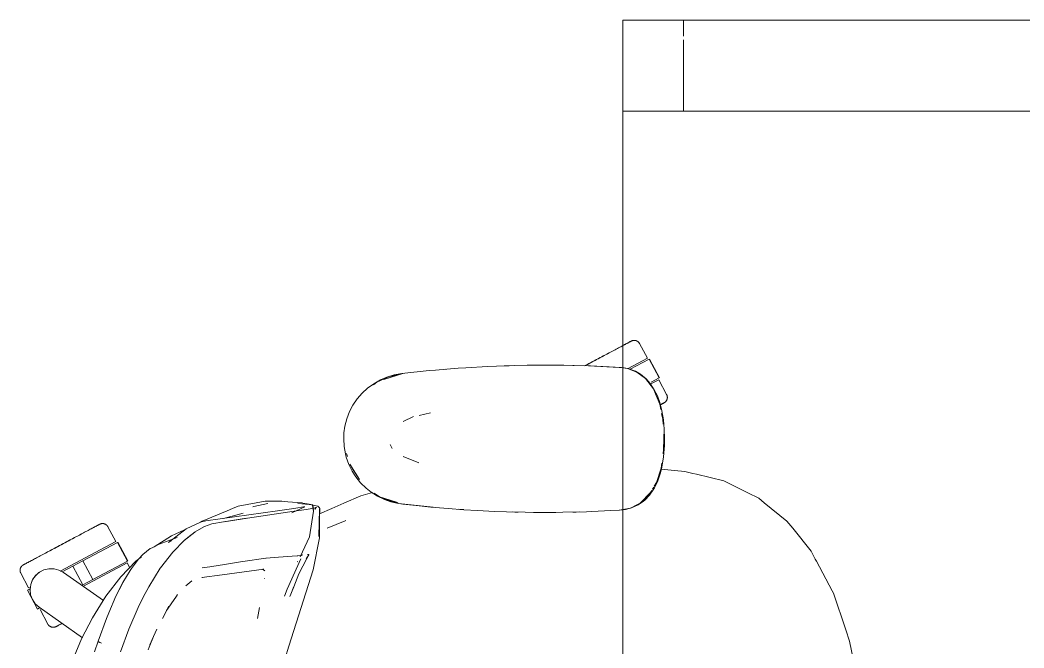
# Model space of a CAD drawing. Header units: millimetres. Extents: x 155927 to 317870, y -36033 to 97293.
# Drawn here: x 177042 to 177703, y 10572 to 10985 of the extents above; entities that cross this region are included whole.
import ezdxf

# ---------------------------------------------------------------- set-up
doc = ezdxf.new("R2010")
doc.units = ezdxf.units.MM
doc.header["$MEASUREMENT"] = 0
doc.layers.add('G-IMPT', color=8, linetype='CONTINUOUS', lineweight=9)
doc.layers.add('I-FURN', color=8, linetype='CONTINUOUS', lineweight=9)

msp = doc.modelspace()

# ---------------------------------------------------------------- linework, layer by layer
at = {"layer": 'G-IMPT'}
for p, q in [((177335.64, 10755.95), (177349.78, 10756.76)), ((177355.8, 10757.01), (177349.78, 10756.76)), ((177355.8, 10757.01), (177367.56, 10757.4)), ((177360.69, 10757.15), (177362.62, 10757.26)), ((177362.62, 10757.26), (177364.12, 10757.28)), ((177375.98, 10757.57), (177367.56, 10757.4)), ((177375.98, 10757.57), (177386.78, 10757.65)), ((177375.98, 10757.57), (177396.17, 10757.61)), ((177375.98, 10757.57), (177406, 10757.45)), ((177406, 10757.45), (177386.78, 10757.65)), ((177396.17, 10757.61), (177406, 10757.45)), ((177396.17, 10757.61), (177417.56, 10757.11)), ((177396.17, 10757.61), (177416.35, 10757.15)), ((177396.17, 10757.57), (177398.2, 10757.59)), ((177398.2, 10757.59), (177400.11, 10757.52)), ((177406, 10757.45), (177417.56, 10757.11)), ((177417.56, 10757.11), (177416.35, 10757.15)), ((177416.35, 10757.15), (177438.14, 10756.06)), ((177416.35, 10757.15), (177436.53, 10756.17)), ((177417.56, 10757.11), (177438.14, 10756.06)), ((177438.14, 10756.06), (177436.53, 10756.17)), ((177284.98, 10750.08), (177276.92, 10746.34)), ((177279.3, 10747.95), (177283.53, 10749.76)), ((177293.95, 10752.12), (177281.49, 10748.29)), ((177281.49, 10748.29), (177290.64, 10751.21)), ((177283.53, 10749.76), (177288.4, 10751.23)), ((177284.98, 10750.08), (177293.39, 10751.99)), ((177293.44, 10752.12), (177288.4, 10751.23)), ((177293.95, 10752.12), (177290.64, 10751.21)), ((177311.37, 10754.03), (177293.44, 10752.12)), ((177315.5, 10754.37), (177311.37, 10754.03)), ((177330.55, 10755.62), (177315.5, 10754.37)), ((177322.37, 10754.97), (177320.69, 10754.8)), ((177330.55, 10755.62), (177335.64, 10755.95)), ((177438.14, 10756.06), (177439.78, 10755.81)), ((177442, 10755.34), (177438.83, 10755.82)), ((177442.18, 10755.36), (177439.78, 10755.81)), ((177442, 10755.34), (177448.2, 10752.93)), ((177442.18, 10755.36), (177443.52, 10754.99)), ((177447.17, 10753.6), (177443.52, 10754.99)), ((177447.17, 10753.6), (177450.6, 10751.64)), ((177448.2, 10752.93), (177453.82, 10748.76)), ((177450.6, 10751.64), (177454.34, 10748.57)), ((177270.77, 10742.44), (177274.85, 10745.44)), ((177274.81, 10744.75), (177276.92, 10746.34)), ((177279.3, 10747.95), (177274.85, 10745.44)), ((177453.82, 10748.76), (177459.04, 10741.97)), ((177457.01, 10745.53), (177454.34, 10748.57)), ((177459.66, 10741.48), (177457.01, 10745.53)), ((177264.01, 10735.44), (177267.33, 10739.28)), ((177270.77, 10742.44), (177267.33, 10739.28)), ((177459.04, 10741.97), (177460.88, 10737.58)), ((177459.66, 10741.48), (177461.65, 10737.41)), ((177463.21, 10731.96), (177460.88, 10737.58)), ((177463.23, 10733.07), (177461.65, 10737.41)), ((177261.18, 10731.27), (177258.99, 10727.11)), ((177261.18, 10731.27), (177264.01, 10735.44)), ((177463.21, 10731.96), (177463.91, 10728.49)), ((177463.23, 10733.07), (177464.66, 10727.59)), ((177258.99, 10727.11), (177257.16, 10722.4)), ((177294.32, 10720.55), (177301.11, 10723.82)), ((177312.16, 10726.15), (177304.72, 10724.58)), ((177464.48, 10725.75), (177465.25, 10722)), ((177465.66, 10721.66), (177464.66, 10727.59)), ((177255.9, 10717.53), (177255.25, 10713.02)), ((177255.9, 10717.53), (177257.16, 10722.4)), ((177465.25, 10722), (177465.44, 10718.79)), ((177465.66, 10721.66), (177466.23, 10715.51)), ((177255.08, 10709.17), (177255.25, 10713.02)), ((177465.84, 10712.28), (177466.03, 10709.17)), ((177466.41, 10709.17), (177466.23, 10715.51)), ((177255.08, 10709.17), (177255.37, 10704.13)), ((177255.37, 10704.13), (177256.25, 10699.18)), ((177285.69, 10705.34), (177286.71, 10703.12)), ((177466.32, 10704.66), (177465.74, 10697.35)), ((177465.8, 10702.01), (177466.03, 10709.17)), ((177466.32, 10704.66), (177466.41, 10709.17)), ((177256.25, 10699.18), (177256.82, 10697.05)), ((177258.53, 10692.28), (177256.82, 10697.05)), ((177257.62, 10697.49), (177257, 10699.52)), ((177286.71, 10703.12), (177287, 10702.67)), ((177304.66, 10693.45), (177294.23, 10697.6)), ((177464.62, 10690.59), (177465.74, 10697.35)), ((177465.8, 10702.01), (177465.41, 10699.22)), ((177258.53, 10692.28), (177260.77, 10687.77)), ((177259.17, 10692.38), (177261.33, 10688.7)), ((177259.17, 10692.38), (177265.5, 10682.43)), ((177463.65, 10686.66), (177464.62, 10690.59)), ((177464.54, 10693.04), (177464.07, 10689.75)), ((177260.77, 10687.77), (177263.03, 10684.22)), ((177261.33, 10688.7), (177265.5, 10682.43)), ((177266.22, 10680.25), (177263.03, 10684.22)), ((177464.07, 10689.75), (177461.04, 10680.35)), ((177463.65, 10686.66), (177461.91, 10681.57)), ((177463.94, 10689.13), (177479.82, 10687.68)), ((177479.82, 10687.68), (177485.11, 10686.38)), ((177487.48, 10685.8), (177485.11, 10686.38)), ((177505.42, 10681.4), (177487.48, 10685.8)), ((177266.22, 10680.25), (177269.83, 10676.7)), ((177459.3, 10677.43), (177458.44, 10675.99)), ((177459.7, 10676.94), (177458.9, 10675.56)), ((177461.04, 10680.35), (177459.58, 10677.9)), ((177461.91, 10681.57), (177459.7, 10676.94)), ((177509.79, 10679.25), (177505.42, 10681.4)), ((177509.79, 10679.25), (177521.25, 10673.61)), ((177266.3, 10671.63), (177255.18, 10666.78)), ((177266.3, 10671.63), (177274.12, 10673.89)), ((177269.83, 10676.7), (177273.14, 10674.08)), ((177277.46, 10671.35), (177273.14, 10674.08)), ((177278.78, 10670.95), (177275.21, 10673.38)), ((177277.46, 10671.35), (177282.04, 10669.16)), ((177278.78, 10670.95), (177281.49, 10670.05)), ((177278.78, 10670.95), (177290.64, 10667.14)), ((177288.01, 10667.35), (177279.82, 10670.55)), ((177457.28, 10674.14), (177450.37, 10666.75)), ((177456.08, 10672.05), (177450.37, 10666.75)), ((177455.86, 10672.52), (177452.78, 10668.98)), ((177453.59, 10669.06), (177456.45, 10672.11)), ((177457.28, 10674.14), (177456, 10672.67)), ((177457.97, 10675.21), (177456.08, 10672.05)), ((177456.45, 10672.11), (177458.9, 10675.56)), ((177528.42, 10670.08), (177521.25, 10673.61)), ((177185.62, 10664.81), (177181.76, 10663.21)), ((177203.31, 10668.05), (177185.62, 10664.81)), ((177195.87, 10664.59), (177195.3, 10664.44)), ((177205.18, 10666.64), (177195.87, 10664.59)), ((177203.31, 10668.05), (177210.28, 10668.07)), ((177214.45, 10668.07), (177210.28, 10668.07)), ((177218.41, 10667.73), (177214.45, 10668.07)), ((177218.41, 10667.73), (177227.73, 10666.93)), ((177221.01, 10660.49), (177229.44, 10664.49)), ((177228.57, 10664.35), (177223.55, 10663.52)), ((177227.56, 10666.41), (177224.97, 10666.62)), ((177227.56, 10666.41), (177232.25, 10665.89)), ((177227.73, 10666.93), (177228.2, 10666.89)), ((177232.45, 10666.08), (177228.2, 10666.89)), ((177229.44, 10664.49), (177228.57, 10664.35)), ((177236.68, 10663.69), (177230.41, 10662.59)), ((177232.86, 10665.82), (177232.25, 10665.89)), ((177232.45, 10666.08), (177234.77, 10665.63)), ((177232.86, 10665.82), (177236.14, 10665.28)), ((177234.54, 10665.22), (177235.16, 10661.68)), ((177234.54, 10665.22), (177235.22, 10661.64)), ((177235.16, 10661.68), (177234.77, 10665.63)), ((177236.06, 10663.52), (177237.15, 10664.08)), ((177236.06, 10663.52), (177236.68, 10663.69)), ((177236.14, 10665.28), (177238, 10664.73)), ((177236.33, 10663.15), (177236.65, 10663.69)), ((177236.65, 10663.69), (177237.15, 10664.08)), ((177238.54, 10664.41), (177238, 10664.73)), ((177238.54, 10664.41), (177238.92, 10663.92)), ((177239.31, 10663.34), (177238.92, 10663.92)), ((177255.18, 10666.78), (177247.34, 10663.36)), ((177281.49, 10670.05), (177290.64, 10667.14)), ((177282.04, 10669.16), (177286.18, 10667.71)), ((177291.14, 10666.55), (177286.18, 10667.71)), ((177291.06, 10666.77), (177288.01, 10667.35)), ((177291.14, 10666.55), (177314.09, 10664.1)), ((177291.14, 10666.55), (177293.95, 10666.22)), ((177291.14, 10666.55), (177312.57, 10664.2)), ((177295.47, 10666.08), (177293.95, 10666.22)), ((177314.09, 10664.1), (177293.95, 10666.22)), ((177312.57, 10664.2), (177323.97, 10663.22)), ((177443.88, 10663.54), (177438.83, 10662.6)), ((177440.76, 10662.67), (177444.72, 10663.74)), ((177448.13, 10665.64), (177443.88, 10663.54)), ((177449.04, 10665.72), (177444.72, 10663.74)), ((177448.14, 10665.64), (177450.37, 10666.75)), ((177449.04, 10665.72), (177452.26, 10667.93)), ((177450.37, 10666.75), (177452.78, 10668.98)), ((177453.59, 10669.06), (177452.26, 10667.93)), ((177532.07, 10667.11), (177528.42, 10670.08)), ((177532.07, 10667.11), (177547.02, 10654.94)), ((177161.94, 10655.03), (177178.39, 10661.82)), ((177211.59, 10661.86), (177164.37, 10655.19)), ((177188.8, 10660.31), (177175.85, 10656.81)), ((177188.8, 10660.31), (177176.91, 10656.96)), ((177178.39, 10661.82), (177181.76, 10663.21)), ((177191.68, 10656.92), (177222.56, 10661.47)), ((177211.59, 10661.86), (177222.25, 10663.3)), ((177223.55, 10663.52), (177222.25, 10663.3)), ((177222.56, 10661.47), (177230.41, 10662.59)), ((177232.51, 10644.59), (177235.22, 10661.64)), ((177236.33, 10663.15), (177236.25, 10662.65)), ((177238.7, 10644.78), (177239.28, 10663.22)), ((177238.7, 10644.78), (177239.18, 10662.76)), ((177239.31, 10663.34), (177239.12, 10662.48)), ((177239.12, 10662.48), (177239.14, 10662.59)), ((177239.14, 10643.89), (177239.18, 10662.76)), ((177239.18, 10662.76), (177239.14, 10662.59)), ((177247.34, 10663.36), (177239.17, 10659.79)), ((177239.28, 10663.22), (177239.18, 10662.76)), ((177334.26, 10662.49), (177323.97, 10663.22)), ((177332.22, 10662.62), (177330.8, 10662.76)), ((177332.22, 10662.62), (177334.12, 10662.53)), ((177334.26, 10662.49), (177343.13, 10661.93)), ((177354.44, 10661.39), (177343.13, 10661.93)), ((177354.44, 10661.39), (177362.31, 10661.09)), ((177374.62, 10660.8), (177362.31, 10661.09)), ((177366.19, 10661.01), (177367.84, 10660.93)), ((177367.84, 10660.93), (177369.92, 10660.93)), ((177374.62, 10660.8), (177380.09, 10660.73)), ((177394.81, 10660.72), (177380.09, 10660.73)), ((177399.32, 10660.77), (177394.81, 10660.72)), ((177399.32, 10660.77), (177414.99, 10661.15)), ((177406.04, 10660.95), (177408.26, 10660.95)), ((177410.54, 10661.05), (177408.26, 10660.95)), ((177414.99, 10661.15), (177418.53, 10661.27)), ((177431.09, 10661.89), (177418.53, 10661.27)), ((177431.09, 10661.89), (177436.76, 10662.17)), ((177438.83, 10662.6), (177436.53, 10662.17)), ((177436.76, 10662.17), (177438.83, 10662.43)), ((177438.83, 10662.43), (177440.76, 10662.67)), ((177151.44, 10649.91), (177158.02, 10652.97)), ((177157.2, 10647.97), (177163.03, 10651.26)), ((177158.02, 10652.97), (177161.38, 10654.54)), ((177160.77, 10654.26), (177161.94, 10655.03)), ((177164.37, 10655.19), (177161.38, 10654.54)), ((177163.45, 10651.47), (177163.03, 10651.26)), ((177163.45, 10651.47), (177168.24, 10653.22)), ((177168.24, 10653.22), (177175.91, 10654.53)), ((177191.08, 10656.82), (177175.91, 10654.53)), ((177191.68, 10656.92), (177176.49, 10654.59)), ((177191.08, 10656.82), (177176.49, 10654.59)), ((177244.28, 10650.33), (177256.14, 10655.25)), ((177256.4, 10655.35), (177256.14, 10655.25)), ((177547.02, 10654.94), (177550.78, 10650.27)), ((177130.23, 10638.16), (177141.68, 10645.28)), ((177145.45, 10644.23), (177133.54, 10639.72)), ((177139.79, 10640.99), (177151.44, 10649.91)), ((177141.68, 10645.28), (177150.31, 10649.26)), ((177156.97, 10647.64), (177150.02, 10642.25)), ((177150.02, 10642.25), (177153.59, 10645.05)), ((177150.23, 10642.55), (177157.2, 10647.97)), ((177156.97, 10647.64), (177153.59, 10645.05)), ((177232.51, 10644.59), (177226.54, 10631.47)), ((177234.94, 10622.94), (177239.14, 10643.89)), ((177562.99, 10635.14), (177550.78, 10650.27)), ((177128.88, 10637.47), (177127.74, 10636.86)), ((177128.88, 10637.47), (177131.31, 10638.64)), ((177130.23, 10638.16), (177129.47, 10637.66)), ((177131.31, 10638.64), (177133.54, 10639.72)), ((177139.79, 10640.99), (177141.74, 10642.11)), ((177150.23, 10642.55), (177142.5, 10634.65)), ((177121.89, 10631.47), (177118.31, 10628.55)), ((177119.98, 10629.97), (177122.88, 10632.99)), ((177127.74, 10636.86), (177122.88, 10632.99)), ((177142.5, 10634.65), (177134.47, 10624.21)), ((177203.92, 10630.61), (177188.71, 10628.4)), ((177203.92, 10630.61), (177204, 10630.62)), ((177204, 10630.62), (177212.25, 10631.24)), ((177221.09, 10631.87), (177212.25, 10631.24)), ((177221.09, 10631.87), (177224.5, 10632.12)), ((177224.87, 10632.17), (177224.5, 10632.12)), ((177224.87, 10632.17), (177227.33, 10632.45)), ((177227.33, 10632.45), (177227.39, 10632.47)), ((177228.17, 10632.75), (177227.39, 10632.47)), ((177232.15, 10632.79), (177230.31, 10630.08)), ((177232.15, 10632.79), (177230.8, 10630.33)), ((177231.27, 10633.08), (177231.43, 10633.06)), ((177231.43, 10633.06), (177232.12, 10632.91)), ((177232.12, 10632.91), (177232.15, 10632.79)), ((177232.15, 10632.79), (177232.18, 10632.62)), ((177562.99, 10635.14), (177565.7, 10630.01)), ((177118.31, 10628.55), (177108.35, 10618.25)), ((177119.98, 10629.97), (177115.27, 10623.84)), ((177130.42, 10617.86), (177134.31, 10623.96)), ((177134.47, 10624.21), (177134.31, 10623.96)), ((177166.89, 10624.96), (177161.81, 10624.22)), ((177166.89, 10624.96), (177173.72, 10626.03)), ((177173.72, 10626.03), (177175.38, 10626.29)), ((177187.16, 10628.15), (177175.38, 10626.29)), ((177188.71, 10628.4), (177187.16, 10628.15)), ((177217.97, 10610.12), (177226.89, 10630.27)), ((177224.51, 10628.1), (177224.95, 10628.37)), ((177225.52, 10620.22), (177230.8, 10630.33)), ((177566.42, 10628.63), (177565.7, 10630.01)), ((177566.42, 10628.63), (177576.72, 10609.12)), ((177098.55, 10605.65), (177108.35, 10618.25)), ((177109.67, 10614.55), (177114.4, 10622.55)), ((177115.27, 10623.84), (177114.4, 10622.55)), ((177130.42, 10617.86), (177126.66, 10611.63)), ((177175.08, 10619.61), (177161.72, 10617.83)), ((177161.72, 10617.83), (177162.19, 10617.97)), ((177175.08, 10619.61), (177202.41, 10623.35)), ((177203.26, 10622.23), (177201.7, 10623.47)), ((177201.91, 10623.44), (177202.15, 10623.39)), ((177202.41, 10623.35), (177202.15, 10623.39)), ((177202.91, 10617.28), (177202.87, 10616.93)), ((177218.95, 10572.7), (177234.94, 10622.94)), ((177225.52, 10620.22), (177222.26, 10611.75)), ((177105.14, 10605.5), (177109.67, 10614.55)), ((177105.14, 10605.5), (177109.36, 10613.95)), ((177105.36, 10605.94), (177109.67, 10614.55)), ((177109.67, 10614.55), (177109.36, 10613.95)), ((177123.09, 10604.84), (177126.66, 10611.63)), ((177151.22, 10612.33), (177155.13, 10615.67)), ((177220.25, 10606.85), (177222.27, 10611.96)), ((177222.26, 10611.75), (177220.25, 10606.85)), ((177222.27, 10611.96), (177220.87, 10608.42)), ((177098.55, 10605.65), (177089.57, 10591.36)), ((177105.14, 10605.5), (177100.37, 10594.54)), ((177105.36, 10605.94), (177105.14, 10605.5)), ((177123.09, 10604.84), (177119.7, 10598.11)), ((177141.45, 10600.56), (177144.95, 10605.7)), ((177144.95, 10605.7), (177145.7, 10606.8)), ((177216.22, 10605.53), (177217.97, 10610.12)), ((177220.25, 10606.85), (177219.69, 10605.44)), ((177576.72, 10609.12), (177577.6, 10607.46)), ((177585.75, 10583.38), (177577.6, 10607.46)), ((177113.52, 10583.89), (177119.7, 10598.11)), ((177135.77, 10590.8), (177140.01, 10599)), ((177138.5, 10596.23), (177141.06, 10599.99)), ((177138.5, 10596.23), (177140.01, 10599)), ((177141.06, 10599.99), (177141.45, 10600.56)), ((177198.23, 10590.81), (177199.64, 10598.06)), ((177089.57, 10591.36), (177082.48, 10577.58)), ((177098.89, 10590.86), (177093.32, 10575.9)), ((177100.37, 10594.54), (177098.89, 10590.86)), ((177113.52, 10583.89), (177108.06, 10569.01)), ((177129.75, 10579.01), (177127.03, 10571.93)), ((177129.75, 10579.01), (177127.44, 10573.56)), ((177131.95, 10583.86), (177129.75, 10579.01)), ((177585.75, 10583.38), (177588.26, 10575.94)), ((177074.96, 10559.61), (177082.48, 10577.58)), ((177093.36, 10575.9), (177090.95, 10568.96)), ((177093.32, 10575.9), (177093.35, 10575.76)), ((177093.35, 10575.76), (177093.36, 10575.9)), ((177093.35, 10575.76), (177093.76, 10575.5)), ((177093.35, 10575.76), (177093.37, 10575.72)), ((177093.76, 10575.5), (177093.37, 10575.72)), ((177094.59, 10575.11), (177093.76, 10575.5)), ((177093.94, 10575.39), (177093.76, 10575.5)), ((177094.59, 10575.11), (177093.94, 10575.39)), ((177094.59, 10575.11), (177095.64, 10574.69)), ((177094.59, 10575.11), (177095.05, 10574.91)), ((177095.64, 10574.69), (177095.05, 10574.91)), ((177126.36, 10570.2), (177127.03, 10571.93)), ((177218.95, 10572.7), (177209.77, 10542.72)), ((177591.13, 10562.12), (177588.26, 10575.94))]:
    msp.add_line(p, q, dxfattribs=at)
at = {"layer": 'I-FURN'}
for p, q in [((177438.83, 10984.71), (178238.83, 10984.71)), ((177478.83, 10984.71), (177438.83, 10984.71)), ((177438.83, 10984.71), (177438.83, 10924.71)), ((177438.83, 10924.71), (177438.83, 10984.71)), ((178238.83, 10984.71), (177438.83, 10984.71)), ((177438.83, 10984.71), (177438.83, 9384.71)), ((177438.83, 9384.71), (177438.83, 10984.71)), ((177438.83, 10984.71), (178238.83, 10984.71)), ((178198.83, 10984.71), (177478.83, 10984.71)), ((177478.83, 10984.71), (177478.83, 10974.13)), ((177478.83, 10984.71), (177478.83, 10974.13)), ((177478.83, 10971.81), (177478.83, 10924.71)), ((177478.83, 10971.81), (177478.83, 10924.71)), ((177438.83, 10924.71), (177478.83, 10924.71)), ((177873.83, 10924.71), (177438.83, 10924.71)), ((177478.83, 10924.71), (178198.83, 10924.71)), ((177436.89, 10769.42), (177436.16, 10769.02)), ((177437.6, 10769.79), (177436.89, 10769.42)), ((177438.28, 10770.15), (177437.6, 10769.79)), ((177438.93, 10770.5), (177438.28, 10770.15)), ((177439.54, 10770.82), (177438.93, 10770.5)), ((177440.13, 10771.13), (177439.54, 10770.82)), ((177439.81, 10770.97), (177440.38, 10771.27)), ((177440.68, 10771.43), (177440.13, 10771.13)), ((177440.38, 10771.27), (177440.92, 10771.56)), ((177441.19, 10771.7), (177440.68, 10771.43)), ((177440.92, 10771.56), (177441.42, 10771.82)), ((177441.68, 10771.96), (177441.19, 10771.7)), ((177441.42, 10771.82), (177441.89, 10772.07)), ((177442.12, 10772.2), (177441.68, 10771.96)), ((177441.89, 10772.07), (177442.32, 10772.3)), ((177442.53, 10772.41), (177442.12, 10772.2)), ((177442.32, 10772.3), (177442.71, 10772.51)), ((177442.91, 10772.61), (177442.53, 10772.41)), ((177442.71, 10772.51), (177443.06, 10772.7)), ((177443.24, 10772.79), (177442.91, 10772.61)), ((177443.06, 10772.7), (177443.38, 10772.87)), ((177443.54, 10772.95), (177443.24, 10772.79)), ((177443.38, 10772.87), (177443.66, 10773.01)), ((177443.8, 10773.09), (177443.54, 10772.95)), ((177443.66, 10773.01), (177443.9, 10773.14)), ((177444.02, 10773.2), (177443.8, 10773.09)), ((177443.9, 10773.14), (177444.1, 10773.25)), ((177444.2, 10773.3), (177444.02, 10773.2)), ((177444.1, 10773.25), (177444.26, 10773.34)), ((177444.34, 10773.37), (177444.2, 10773.3)), ((177444.26, 10773.34), (177444.39, 10773.4)), ((177444.44, 10773.43), (177444.34, 10773.37)), ((177444.39, 10773.4), (177444.47, 10773.44)), ((177444.5, 10773.46), (177444.44, 10773.43)), ((177444.47, 10773.44), (177444.51, 10773.47)), ((177444.52, 10773.47), (177444.5, 10773.46)), ((177444.51, 10773.47), (177444.52, 10773.47)), ((177444.52, 10773.47), (177444.66, 10773.54)), ((177444.66, 10773.54), (177444.81, 10773.61)), ((177444.81, 10773.61), (177444.96, 10773.67)), ((177444.96, 10773.67), (177445.11, 10773.72)), ((177445.11, 10773.72), (177445.26, 10773.77)), ((177445.26, 10773.77), (177445.42, 10773.82)), ((177445.42, 10773.82), (177445.57, 10773.85)), ((177445.57, 10773.85), (177445.73, 10773.88)), ((177445.73, 10773.88), (177445.89, 10773.91)), ((177445.89, 10773.91), (177446.05, 10773.92)), ((177446.05, 10773.92), (177446.21, 10773.94)), ((177446.21, 10773.94), (177446.37, 10773.94)), ((177446.37, 10773.94), (177446.53, 10773.94)), ((177446.53, 10773.94), (177446.7, 10773.93)), ((177446.7, 10773.93), (177446.86, 10773.92)), ((177446.86, 10773.92), (177447.02, 10773.89)), ((177447.02, 10773.89), (177447.17, 10773.87)), ((177447.17, 10773.87), (177447.33, 10773.83)), ((177447.33, 10773.83), (177447.49, 10773.79)), ((177447.49, 10773.79), (177447.64, 10773.75)), ((177447.64, 10773.75), (177447.8, 10773.69)), ((177447.8, 10773.69), (177447.95, 10773.64)), ((177447.95, 10773.64), (177448.09, 10773.57)), ((177448.09, 10773.57), (177448.24, 10773.5)), ((177448.24, 10773.5), (177448.38, 10773.43)), ((177448.38, 10773.43), (177448.52, 10773.34)), ((177448.52, 10773.34), (177448.66, 10773.26)), ((177448.66, 10773.26), (177448.79, 10773.16)), ((177448.79, 10773.16), (177448.92, 10773.07)), ((177448.92, 10773.07), (177449.04, 10772.96)), ((177449.04, 10772.96), (177449.16, 10772.86)), ((177449.16, 10772.86), (177449.28, 10772.74)), ((177449.28, 10772.74), (177449.39, 10772.63)), ((177449.39, 10772.63), (177449.49, 10772.51)), ((177449.49, 10772.51), (177449.59, 10772.38)), ((177449.59, 10772.38), (177449.69, 10772.25)), ((177449.69, 10772.25), (177449.78, 10772.12)), ((177449.78, 10772.12), (177449.87, 10771.98)), ((177449.87, 10771.98), (177449.95, 10771.84)), ((177449.95, 10771.84), (177449.97, 10771.8)), ((177455.12, 10762.12), (177449.97, 10771.8)), ((177424.64, 10762.9), (177423.65, 10762.37)), ((177424.11, 10762.62), (177425.09, 10763.14)), ((177425.62, 10763.42), (177424.64, 10762.9)), ((177425.09, 10763.14), (177426.06, 10763.66)), ((177426.59, 10763.94), (177425.62, 10763.42)), ((177426.06, 10763.66), (177427.03, 10764.17)), ((177427.54, 10764.44), (177426.59, 10763.94)), ((177427.03, 10764.17), (177427.98, 10764.68)), ((177428.49, 10764.95), (177427.54, 10764.44)), ((177427.98, 10764.68), (177428.92, 10765.17)), ((177429.42, 10765.44), (177428.49, 10764.95)), ((177428.92, 10765.17), (177429.84, 10765.67)), ((177430.33, 10765.93), (177429.42, 10765.44)), ((177429.84, 10765.67), (177430.75, 10766.15)), ((177431.23, 10766.4), (177430.33, 10765.93)), ((177430.75, 10766.15), (177431.63, 10766.62)), ((177432.1, 10766.87), (177431.23, 10766.4)), ((177431.63, 10766.62), (177432.5, 10767.08)), ((177432.96, 10767.32), (177432.1, 10766.87)), ((177432.5, 10767.08), (177433.35, 10767.53)), ((177433.8, 10767.77), (177432.96, 10767.32)), ((177434.61, 10768.2), (177433.8, 10767.77)), ((177435.4, 10768.62), (177434.61, 10768.2)), ((177436.16, 10769.02), (177435.4, 10768.62)), ((177414.65, 10757.59), (177413.67, 10757.07)), ((177414.12, 10757.31), (177415.11, 10757.83)), ((177415.64, 10758.12), (177414.65, 10757.59)), ((177415.11, 10757.83), (177416.1, 10758.36)), ((177416.64, 10758.65), (177415.64, 10758.12)), ((177416.1, 10758.36), (177417.1, 10758.89)), ((177417.64, 10759.18), (177416.64, 10758.65)), ((177417.1, 10758.89), (177418.1, 10759.42)), ((177418.65, 10759.71), (177417.64, 10759.18)), ((177418.1, 10759.42), (177419.11, 10759.96)), ((177419.65, 10760.25), (177418.65, 10759.71)), ((177419.11, 10759.96), (177420.11, 10760.49)), ((177420.66, 10760.78), (177419.65, 10760.25)), ((177420.11, 10760.49), (177421.12, 10761.03)), ((177421.66, 10761.31), (177420.66, 10760.78)), ((177421.12, 10761.03), (177422.12, 10761.56)), ((177422.66, 10761.85), (177421.66, 10761.31)), ((177422.12, 10761.56), (177423.12, 10762.09)), ((177423.65, 10762.37), (177422.66, 10761.85)), ((177423.12, 10762.09), (177424.11, 10762.62)), ((177455.12, 10762.12), (177442.45, 10755.38)), ((177443.73, 10754.93), (177456.24, 10761.58)), ((177456.24, 10761.58), (177462.81, 10749.22)), ((177462.98, 10749.31), (177456.41, 10761.67)), ((177462.63, 10747.99), (177457.44, 10745.23)), ((177462.81, 10749.22), (177457.52, 10746.41)), ((177467.78, 10738.3), (177462.63, 10747.99)), ((177467.78, 10738.3), (177467.85, 10738.16)), ((177467.85, 10738.16), (177467.92, 10738.01)), ((177467.92, 10738.01), (177467.98, 10737.86)), ((177467.98, 10737.86), (177468.03, 10737.71)), ((177468.03, 10737.71), (177468.08, 10737.56)), ((177468.08, 10737.56), (177468.13, 10737.4)), ((177468.13, 10737.4), (177468.16, 10737.25)), ((177468.16, 10737.25), (177468.19, 10737.09)), ((177468.19, 10737.09), (177468.22, 10736.93)), ((177468.22, 10736.93), (177468.23, 10736.77)), ((177468.23, 10736.77), (177468.25, 10736.61)), ((177468.25, 10736.29), (177468.24, 10736.12)), ((177468.25, 10736.61), (177468.25, 10736.45)), ((177468.25, 10736.45), (177468.25, 10736.29)), ((177463.48, 10731.45), (177463.91, 10731.68)), ((177464.13, 10731.8), (177463.72, 10731.58)), ((177463.91, 10731.68), (177464.3, 10731.89)), ((177464.5, 10732), (177464.13, 10731.8)), ((177464.3, 10731.89), (177464.66, 10732.08)), ((177464.84, 10732.17), (177464.5, 10732)), ((177464.66, 10732.08), (177464.98, 10732.25)), ((177465.13, 10732.33), (177464.84, 10732.17)), ((177464.98, 10732.25), (177465.26, 10732.4)), ((177465.39, 10732.47), (177465.13, 10732.33)), ((177465.26, 10732.4), (177465.5, 10732.53)), ((177465.61, 10732.59), (177465.39, 10732.47)), ((177465.5, 10732.53), (177465.7, 10732.63)), ((177465.79, 10732.68), (177465.61, 10732.59)), ((177465.7, 10732.63), (177465.86, 10732.72)), ((177465.93, 10732.76), (177465.79, 10732.68)), ((177465.86, 10732.72), (177465.98, 10732.78)), ((177466.03, 10732.81), (177465.93, 10732.76)), ((177465.98, 10732.78), (177466.06, 10732.83)), ((177466.09, 10732.84), (177466.03, 10732.81)), ((177466.06, 10732.83), (177466.11, 10732.85)), ((177466.11, 10732.85), (177466.09, 10732.84)), ((177466.15, 10732.87), (177466.11, 10732.85)), ((177466.11, 10732.85), (177466.11, 10732.85)), ((177466.29, 10732.95), (177466.15, 10732.87)), ((177466.43, 10733.04), (177466.29, 10732.95)), ((177466.56, 10733.13), (177466.43, 10733.04)), ((177466.69, 10733.23), (177466.56, 10733.13)), ((177466.81, 10733.33), (177466.69, 10733.23)), ((177466.94, 10733.43), (177466.81, 10733.33)), ((177467.05, 10733.55), (177466.94, 10733.43)), ((177467.17, 10733.66), (177467.05, 10733.55)), ((177467.27, 10733.78), (177467.17, 10733.66)), ((177467.38, 10733.9), (177467.27, 10733.78)), ((177467.47, 10734.03), (177467.38, 10733.9)), ((177467.57, 10734.17), (177467.47, 10734.03)), ((177467.65, 10734.3), (177467.57, 10734.17)), ((177467.73, 10734.44), (177467.65, 10734.3)), ((177467.81, 10734.58), (177467.73, 10734.44)), ((177467.88, 10734.73), (177467.81, 10734.58)), ((177467.95, 10734.87), (177467.88, 10734.73)), ((177468, 10735.02), (177467.95, 10734.87)), ((177468.06, 10735.18), (177468, 10735.02)), ((177468.1, 10735.33), (177468.06, 10735.18)), ((177468.14, 10735.49), (177468.1, 10735.33)), ((177468.18, 10735.65), (177468.14, 10735.49)), ((177468.2, 10735.8), (177468.18, 10735.65)), ((177468.23, 10735.96), (177468.2, 10735.8)), ((177468.24, 10736.12), (177468.23, 10735.96)), ((177090, 10650.57), (177089.41, 10650.26)), ((177089.68, 10650.41), (177090.25, 10650.71)), ((177090.55, 10650.87), (177090, 10650.57)), ((177090.25, 10650.71), (177090.79, 10651)), ((177091.06, 10651.14), (177090.55, 10650.87)), ((177090.79, 10651), (177091.29, 10651.26)), ((177091.55, 10651.4), (177091.06, 10651.14)), ((177091.29, 10651.26), (177091.76, 10651.51)), ((177091.99, 10651.64), (177091.55, 10651.4)), ((177091.76, 10651.51), (177092.19, 10651.74)), ((177092.4, 10651.85), (177091.99, 10651.64)), ((177092.19, 10651.74), (177092.58, 10651.95)), ((177092.78, 10652.05), (177092.4, 10651.85)), ((177092.58, 10651.95), (177092.93, 10652.14)), ((177093.11, 10652.23), (177092.78, 10652.05)), ((177092.93, 10652.14), (177093.25, 10652.31)), ((177093.41, 10652.39), (177093.11, 10652.23)), ((177093.25, 10652.31), (177093.53, 10652.45)), ((177093.67, 10652.53), (177093.41, 10652.39)), ((177093.53, 10652.45), (177093.77, 10652.58)), ((177093.89, 10652.64), (177093.67, 10652.53)), ((177093.77, 10652.58), (177093.97, 10652.69)), ((177094.07, 10652.74), (177093.89, 10652.64)), ((177093.97, 10652.69), (177094.13, 10652.78)), ((177094.21, 10652.81), (177094.07, 10652.74)), ((177094.13, 10652.78), (177094.26, 10652.84)), ((177094.31, 10652.87), (177094.21, 10652.81)), ((177094.26, 10652.84), (177094.34, 10652.88)), ((177094.37, 10652.9), (177094.31, 10652.87)), ((177094.34, 10652.88), (177094.38, 10652.91)), ((177094.39, 10652.91), (177094.37, 10652.9)), ((177094.38, 10652.91), (177094.39, 10652.91)), ((177094.39, 10652.91), (177094.53, 10652.98)), ((177094.53, 10652.98), (177094.68, 10653.05)), ((177094.68, 10653.05), (177094.83, 10653.11)), ((177094.83, 10653.11), (177094.98, 10653.17)), ((177094.98, 10653.17), (177095.13, 10653.21)), ((177095.13, 10653.21), (177095.29, 10653.26)), ((177095.29, 10653.26), (177095.44, 10653.29)), ((177095.44, 10653.29), (177095.6, 10653.32)), ((177095.6, 10653.32), (177095.76, 10653.35)), ((177095.76, 10653.35), (177095.92, 10653.37)), ((177095.92, 10653.37), (177096.08, 10653.38)), ((177096.08, 10653.38), (177096.24, 10653.38)), ((177096.24, 10653.38), (177096.4, 10653.38)), ((177096.4, 10653.38), (177096.57, 10653.37)), ((177096.57, 10653.37), (177096.73, 10653.36)), ((177096.73, 10653.36), (177096.89, 10653.34)), ((177096.89, 10653.34), (177097.04, 10653.31)), ((177097.04, 10653.31), (177097.2, 10653.27)), ((177097.2, 10653.27), (177097.36, 10653.23)), ((177097.36, 10653.23), (177097.51, 10653.19)), ((177097.51, 10653.19), (177097.67, 10653.13)), ((177097.67, 10653.13), (177097.82, 10653.08)), ((177097.82, 10653.08), (177097.96, 10653.01)), ((177097.96, 10653.01), (177098.11, 10652.94)), ((177098.11, 10652.94), (177098.25, 10652.87)), ((177098.25, 10652.87), (177098.39, 10652.78)), ((177098.39, 10652.78), (177098.53, 10652.7)), ((177098.53, 10652.7), (177098.66, 10652.6)), ((177098.66, 10652.6), (177098.79, 10652.51)), ((177098.79, 10652.51), (177098.91, 10652.4)), ((177098.91, 10652.4), (177099.03, 10652.3)), ((177099.03, 10652.3), (177099.15, 10652.18)), ((177099.15, 10652.18), (177099.26, 10652.07)), ((177099.26, 10652.07), (177099.36, 10651.95)), ((177099.36, 10651.95), (177099.46, 10651.82)), ((177099.46, 10651.82), (177099.56, 10651.69)), ((177099.56, 10651.69), (177099.65, 10651.56)), ((177099.65, 10651.56), (177099.74, 10651.42)), ((177099.74, 10651.42), (177099.82, 10651.28)), ((177099.82, 10651.28), (177099.84, 10651.24)), ((177104.99, 10641.56), (177099.84, 10651.24)), ((177077.41, 10643.88), (177076.46, 10643.38)), ((177076.9, 10643.61), (177077.85, 10644.12)), ((177078.36, 10644.39), (177077.41, 10643.88)), ((177077.85, 10644.12), (177078.79, 10644.62)), ((177079.29, 10644.88), (177078.36, 10644.39)), ((177078.79, 10644.62), (177079.71, 10645.11)), ((177080.2, 10645.37), (177079.29, 10644.88)), ((177079.71, 10645.11), (177080.62, 10645.59)), ((177081.1, 10645.84), (177080.2, 10645.37)), ((177080.62, 10645.59), (177081.5, 10646.06)), ((177081.97, 10646.31), (177081.1, 10645.84)), ((177081.5, 10646.06), (177082.37, 10646.52)), ((177082.83, 10646.77), (177081.97, 10646.31)), ((177082.37, 10646.52), (177083.22, 10646.97)), ((177083.67, 10647.21), (177082.83, 10646.77)), ((177084.48, 10647.64), (177083.67, 10647.21)), ((177085.27, 10648.06), (177084.48, 10647.64)), ((177086.03, 10648.46), (177085.27, 10648.06)), ((177086.76, 10648.86), (177086.03, 10648.46)), ((177087.47, 10649.23), (177086.76, 10648.86)), ((177088.15, 10649.59), (177087.47, 10649.23)), ((177088.8, 10649.94), (177088.15, 10649.59)), ((177089.41, 10650.26), (177088.8, 10649.94)), ((177063.99, 10636.75), (177064.98, 10637.27)), ((177065.51, 10637.56), (177064.52, 10637.03)), ((177064.98, 10637.27), (177065.97, 10637.8)), ((177066.51, 10638.09), (177065.51, 10637.56)), ((177065.97, 10637.8), (177066.97, 10638.33)), ((177067.51, 10638.62), (177066.51, 10638.09)), ((177066.97, 10638.33), (177067.97, 10638.87)), ((177068.52, 10639.15), (177067.51, 10638.62)), ((177067.97, 10638.87), (177068.98, 10639.4)), ((177104.99, 10641.56), (177068.38, 10622.09)), ((177069.52, 10639.69), (177068.52, 10639.15)), ((177068.98, 10639.4), (177069.98, 10639.93)), ((177070.53, 10640.22), (177069.52, 10639.69)), ((177069.98, 10639.93), (177070.99, 10640.47)), ((177071.53, 10640.76), (177070.53, 10640.22)), ((177070.99, 10640.47), (177071.99, 10641)), ((177072.53, 10641.29), (177071.53, 10640.76)), ((177071.99, 10641), (177072.99, 10641.53)), ((177073.52, 10641.82), (177072.53, 10641.29)), ((177072.99, 10641.53), (177073.98, 10642.06)), ((177074.51, 10642.34), (177073.52, 10641.82)), ((177073.98, 10642.06), (177074.96, 10642.58)), ((177075.49, 10642.86), (177074.51, 10642.34)), ((177074.96, 10642.58), (177075.93, 10643.1)), ((177076.46, 10643.38), (177075.49, 10642.86)), ((177075.93, 10643.1), (177076.9, 10643.61)), ((177083.4, 10628.95), (177106.11, 10641.02)), ((177106.11, 10641.02), (177112.68, 10628.66)), ((177112.85, 10628.75), (177106.28, 10641.11)), ((177052.88, 10630.84), (177052.13, 10630.44)), ((177053.66, 10631.25), (177052.88, 10630.84)), ((177054.46, 10631.68), (177053.66, 10631.25)), ((177055.28, 10632.12), (177054.46, 10631.68)), ((177056.13, 10632.57), (177055.28, 10632.12)), ((177057, 10633.03), (177056.13, 10632.57)), ((177057.88, 10633.5), (177057, 10633.03)), ((177058.79, 10633.98), (177057.88, 10633.5)), ((177058.3, 10633.72), (177059.21, 10634.21)), ((177059.71, 10634.47), (177058.79, 10633.98)), ((177059.21, 10634.21), (177060.14, 10634.7)), ((177060.65, 10634.97), (177059.71, 10634.47)), ((177060.14, 10634.7), (177061.08, 10635.2)), ((177061.6, 10635.48), (177060.65, 10634.97)), ((177061.08, 10635.2), (177062.04, 10635.71)), ((177062.56, 10635.99), (177061.6, 10635.48)), ((177062.04, 10635.71), (177063.01, 10636.23)), ((177063.54, 10636.51), (177062.56, 10635.99)), ((177063.01, 10636.23), (177063.99, 10636.75)), ((177064.52, 10637.03), (177063.54, 10636.51)), ((177042.17, 10623.85), (177042.22, 10624.01)), ((177042.22, 10624.01), (177042.28, 10624.16)), ((177042.28, 10624.16), (177042.34, 10624.3)), ((177042.34, 10624.3), (177042.41, 10624.45)), ((177042.41, 10624.45), (177042.49, 10624.59)), ((177042.49, 10624.59), (177042.57, 10624.73)), ((177042.57, 10624.73), (177042.66, 10624.87)), ((177042.66, 10624.87), (177042.75, 10625)), ((177042.75, 10625), (177042.85, 10625.13)), ((177042.85, 10625.13), (177042.95, 10625.25)), ((177042.95, 10625.25), (177043.06, 10625.37)), ((177043.06, 10625.37), (177043.17, 10625.49)), ((177043.17, 10625.49), (177043.29, 10625.6)), ((177043.29, 10625.6), (177043.41, 10625.7)), ((177043.41, 10625.7), (177043.53, 10625.8)), ((177043.53, 10625.8), (177043.66, 10625.9)), ((177043.66, 10625.9), (177043.8, 10625.99)), ((177043.8, 10625.99), (177043.93, 10626.08)), ((177043.93, 10626.08), (177044.07, 10626.16)), ((177044.07, 10626.16), (177044.11, 10626.18)), ((177044.11, 10626.18), (177044.13, 10626.19)), ((177044.12, 10626.18), (177044.11, 10626.18)), ((177044.16, 10626.2), (177044.12, 10626.18)), ((177044.13, 10626.19), (177044.19, 10626.22)), ((177044.24, 10626.25), (177044.16, 10626.2)), ((177044.19, 10626.22), (177044.29, 10626.27)), ((177044.36, 10626.31), (177044.24, 10626.25)), ((177044.29, 10626.27), (177044.43, 10626.35)), ((177044.53, 10626.4), (177044.36, 10626.31)), ((177044.43, 10626.35), (177044.61, 10626.44)), ((177044.73, 10626.5), (177044.53, 10626.4)), ((177044.61, 10626.44), (177044.83, 10626.56)), ((177044.97, 10626.63), (177044.73, 10626.5)), ((177044.83, 10626.56), (177045.09, 10626.7)), ((177045.25, 10626.78), (177044.97, 10626.63)), ((177045.09, 10626.7), (177045.39, 10626.86)), ((177045.56, 10626.95), (177045.25, 10626.78)), ((177045.39, 10626.86), (177045.72, 10627.03)), ((177045.92, 10627.14), (177045.56, 10626.95)), ((177045.72, 10627.03), (177046.1, 10627.23)), ((177046.31, 10627.35), (177045.92, 10627.14)), ((177046.1, 10627.23), (177046.51, 10627.45)), ((177046.74, 10627.58), (177046.31, 10627.35)), ((177046.51, 10627.45), (177046.95, 10627.69)), ((177047.21, 10627.82), (177046.74, 10627.58)), ((177046.95, 10627.69), (177047.43, 10627.94)), ((177047.71, 10628.09), (177047.21, 10627.82)), ((177047.43, 10627.94), (177047.95, 10628.22)), ((177048.24, 10628.38), (177047.71, 10628.09)), ((177047.95, 10628.22), (177048.5, 10628.51)), ((177048.81, 10628.68), (177048.24, 10628.38)), ((177048.5, 10628.51), (177049.09, 10628.82)), ((177049.42, 10629), (177048.81, 10628.68)), ((177050.05, 10629.33), (177049.42, 10629)), ((177050.71, 10629.69), (177050.05, 10629.33)), ((177051.41, 10630.06), (177050.71, 10629.69)), ((177052.13, 10630.44), (177051.41, 10630.06)), ((177069.7, 10621.66), (177076.76, 10625.42)), ((177076.76, 10625.42), (177083.4, 10628.95)), ((177076.76, 10625.42), (177083.33, 10613.06)), ((177083.4, 10628.95), (177089.97, 10616.59)), ((177112.5, 10627.43), (177083.8, 10612.17)), ((177112.68, 10628.66), (177089.97, 10616.59)), ((177114.18, 10624.27), (177112.5, 10627.43)), ((177041.97, 10622.58), (177041.98, 10622.75)), ((177041.98, 10622.42), (177041.97, 10622.58)), ((177041.98, 10622.91), (177042, 10623.07)), ((177041.98, 10622.75), (177041.98, 10622.91)), ((177041.99, 10622.26), (177041.98, 10622.42)), ((177042.01, 10622.1), (177041.99, 10622.26)), ((177042, 10623.07), (177042.02, 10623.23)), ((177042.03, 10621.94), (177042.01, 10622.1)), ((177042.02, 10623.23), (177042.05, 10623.39)), ((177042.06, 10621.78), (177042.03, 10621.94)), ((177042.05, 10623.39), (177042.08, 10623.54)), ((177042.1, 10621.63), (177042.06, 10621.78)), ((177042.08, 10623.54), (177042.12, 10623.7)), ((177042.14, 10621.47), (177042.1, 10621.63)), ((177042.12, 10623.7), (177042.17, 10623.85)), ((177042.19, 10621.32), (177042.14, 10621.47)), ((177042.24, 10621.17), (177042.19, 10621.32)), ((177042.31, 10621.02), (177042.24, 10621.17)), ((177042.37, 10620.87), (177042.31, 10621.02)), ((177042.45, 10620.73), (177042.37, 10620.87)), ((177042.45, 10620.73), (177047.6, 10611.04)), ((177050.2, 10616.32), (177052.13, 10619.09)), ((177052.97, 10619.95), (177050.67, 10617.17)), ((177052.13, 10619.09), (177054.67, 10621.31)), ((177054.39, 10621.1), (177052.97, 10619.95)), ((177054.67, 10621.31), (177057.67, 10622.86)), ((177057.67, 10622.86), (177060.95, 10623.64)), ((177060.95, 10623.64), (177064.32, 10623.62)), ((177064.32, 10623.62), (177067.59, 10622.79)), ((177067.59, 10622.79), (177070.57, 10621.2)), ((177070.57, 10621.2), (177097, 10602.69)), ((177047.97, 10611.24), (177047.6, 10611.04)), ((177048.55, 10609.83), (177048.98, 10613.18)), ((177048.98, 10613.18), (177050.2, 10616.32)), ((177089.97, 10616.59), (177083.33, 10613.06)), ((177046.78, 10609.48), (177048.18, 10610.22)), ((177046.78, 10609.48), (177053.36, 10597.12)), ((177048.18, 10610.22), (177048.09, 10610.17)), ((177048.58, 10609.46), (177048.18, 10610.22)), ((177048.93, 10606.48), (177048.55, 10609.83)), ((177050.11, 10603.32), (177048.93, 10606.48)), ((177052.01, 10600.53), (177050.11, 10603.32)), ((177054.52, 10598.28), (177052.01, 10600.53)), ((177054.75, 10597.86), (177053.36, 10597.12)), ((177083.11, 10578.26), (177054.52, 10598.28)), ((177054.67, 10597.81), (177054.75, 10597.86)), ((177055.11, 10596.91), (177060.26, 10587.23)), ((177060.28, 10587.19), (177060.26, 10587.23)), ((177060.36, 10587.05), (177060.28, 10587.19)), ((177060.44, 10586.91), (177060.36, 10587.05)), ((177060.53, 10586.78), (177060.44, 10586.91)), ((177060.63, 10586.65), (177060.53, 10586.78)), ((177060.73, 10586.53), (177060.63, 10586.65)), ((177060.84, 10586.4), (177060.73, 10586.53)), ((177060.95, 10586.29), (177060.84, 10586.4)), ((177061.06, 10586.18), (177060.95, 10586.29)), ((177061.18, 10586.07), (177061.06, 10586.18)), ((177061.31, 10585.97), (177061.18, 10586.07)), ((177061.44, 10585.87), (177061.31, 10585.97)), ((177061.57, 10585.77), (177061.44, 10585.87)), ((177061.7, 10585.69), (177061.57, 10585.77)), ((177061.84, 10585.61), (177061.7, 10585.69)), ((177061.99, 10585.53), (177061.84, 10585.61)), ((177062.13, 10585.46), (177061.99, 10585.53)), ((177062.28, 10585.4), (177062.13, 10585.46)), ((177062.43, 10585.34), (177062.28, 10585.4)), ((177062.58, 10585.28), (177062.43, 10585.34)), ((177062.74, 10585.24), (177062.58, 10585.28)), ((177062.89, 10585.2), (177062.74, 10585.24)), ((177063.05, 10585.16), (177062.89, 10585.2)), ((177063.21, 10585.14), (177063.05, 10585.16)), ((177063.37, 10585.12), (177063.21, 10585.14)), ((177063.53, 10585.1), (177063.37, 10585.12)), ((177063.69, 10585.09), (177063.53, 10585.1)), ((177063.85, 10585.09), (177063.69, 10585.09)), ((177064.01, 10585.1), (177063.85, 10585.09)), ((177064.17, 10585.11), (177064.01, 10585.1)), ((177064.33, 10585.12), (177064.17, 10585.11)), ((177064.49, 10585.15), (177064.33, 10585.12)), ((177064.65, 10585.18), (177064.49, 10585.15)), ((177064.81, 10585.21), (177064.65, 10585.18)), ((177064.96, 10585.26), (177064.81, 10585.21)), ((177065.12, 10585.31), (177064.96, 10585.26)), ((177065.27, 10585.36), (177065.12, 10585.31)), ((177065.42, 10585.42), (177065.27, 10585.36)), ((177065.56, 10585.49), (177065.42, 10585.42)), ((177065.71, 10585.56), (177065.56, 10585.49)), ((177065.76, 10585.59), (177065.71, 10585.57)), ((177065.71, 10585.57), (177065.71, 10585.56)), ((177065.71, 10585.56), (177065.73, 10585.57)), ((177065.73, 10585.57), (177065.79, 10585.61)), ((177065.84, 10585.63), (177065.76, 10585.59)), ((177065.79, 10585.61), (177065.89, 10585.66)), ((177065.96, 10585.7), (177065.84, 10585.63)), ((177065.89, 10585.66), (177066.03, 10585.73)), ((177066.12, 10585.78), (177065.96, 10585.7)), ((177066.03, 10585.73), (177066.21, 10585.83)), ((177066.32, 10585.89), (177066.12, 10585.78)), ((177066.21, 10585.83), (177066.43, 10585.95)), ((177066.56, 10586.02), (177066.32, 10585.89)), ((177066.43, 10585.95), (177066.69, 10586.08)), ((177066.84, 10586.17), (177066.56, 10586.02)), ((177066.69, 10586.08), (177066.98, 10586.24)), ((177067.16, 10586.33), (177066.84, 10586.17)), ((177066.98, 10586.24), (177067.32, 10586.42)), ((177067.52, 10586.52), (177067.16, 10586.33)), ((177067.32, 10586.42), (177067.69, 10586.62)), ((177067.91, 10586.73), (177067.52, 10586.52)), ((177067.69, 10586.62), (177068.1, 10586.84)), ((177068.34, 10586.96), (177067.91, 10586.73)), ((177068.1, 10586.84), (177068.55, 10587.07)), ((177068.8, 10587.21), (177068.34, 10586.96)), ((177068.55, 10587.07), (177069.03, 10587.33)), ((177069.31, 10587.48), (177068.8, 10587.21)), ((177069.03, 10587.33), (177069.55, 10587.6)), ((177069.84, 10587.76), (177069.31, 10587.48))]:
    msp.add_line(p, q, dxfattribs=at)
for points in [[(177051.52, 10618.37), (177051.85, 10618.79), (177052.19, 10619.22), (177052.62, 10619.61)], [(177048.58, 10609.46), (177048.57, 10609.7), (177048.57, 10610.23), (177048.61, 10610.9), (177048.65, 10611.28)]]:
    msp.add_open_spline(points, degree=3, dxfattribs=at)
msp.add_open_spline([(177049.18, 10613.88), (177049.32, 10614.35), (177049.54, 10614.98), (177049.84, 10615.61), (177049.92, 10615.77)], degree=3, knots=[-0.6, -0.6, -0.6, -0.6, -0.5, -0.4680239, -0.4680239, -0.4680239, -0.4680239], dxfattribs=at)

doc.saveas('drawing.dxf')
